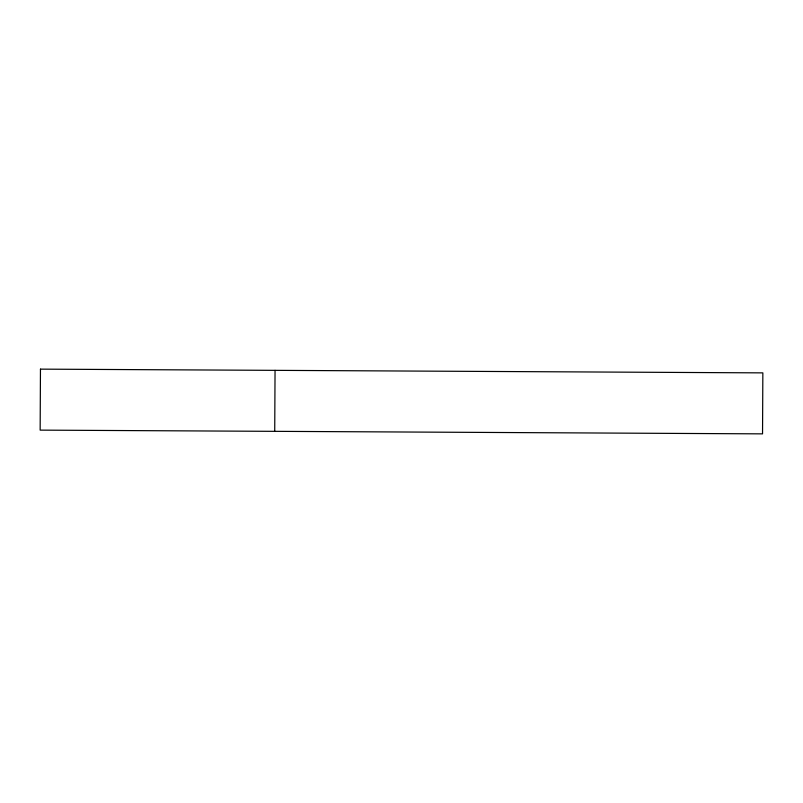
<?xml version="1.0" encoding="UTF-8"?>
<svg xmlns="http://www.w3.org/2000/svg" width="803" height="803" viewBox="0 0 803 803"><rect width="100%" height="100%" fill="white"/><g stroke="black" fill="none" stroke-linecap="round" stroke-linejoin="round"><path stroke-width="1.2" d="M274.726 431.341L275.048 370.354M40.461 369.139L40.15 430.127L762.539 433.861L762.85 372.873L40.461 369.139"/></g></svg>
